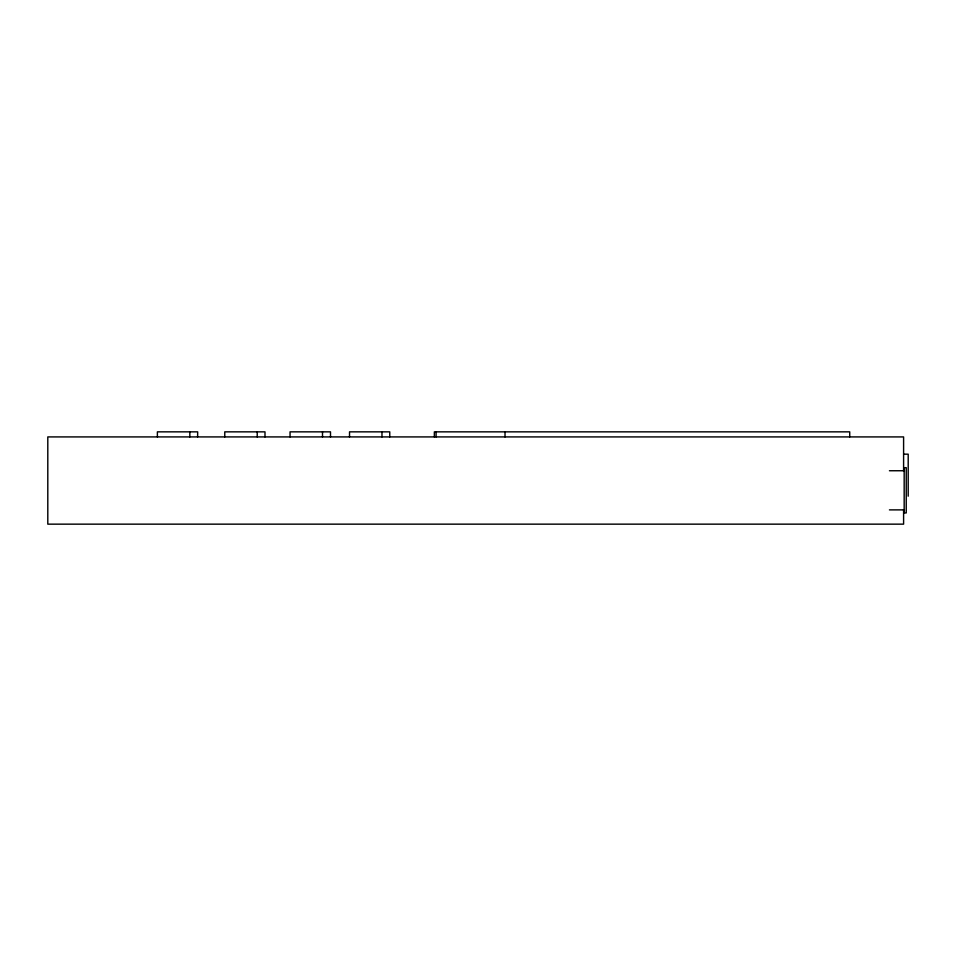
<?xml version="1.0" encoding="UTF-8"?>
<svg xmlns="http://www.w3.org/2000/svg" width="956" height="956" viewBox="0 0 956 956"><rect width="100%" height="100%" fill="white"/><g stroke="black" fill="none" stroke-linecap="round" stroke-linejoin="round"><path stroke-width="1.43" d="M903.599 454.172L908.2 454.172L908.2 496.188M889.438 470.746L904.173 470.746M889.438 509.883L904.173 509.883L904.173 467.687L906.24 467.687L906.24 509.883M906.24 510.671L906.24 512.942L904.173 512.942L904.173 510.671M903.599 471.165L903.599 436.916L47.8 436.916L47.8 524.151L903.599 524.151L903.599 509.608M849.729 436.916L849.729 431.849L434.347 431.849L434.347 436.916M505.019 431.849L505.019 436.916M436.091 431.849L436.091 436.916M389.761 436.916L389.761 431.849L349.526 431.849L349.526 436.916M381.982 431.849L381.982 436.916M330.501 436.916L330.501 431.849L290.05 431.849L290.05 436.916M322.507 431.849L322.507 436.916M264.991 436.916L264.991 431.849L224.768 431.849L224.768 436.916M257.224 431.849L257.224 436.916M197.617 436.916L197.677 431.849L157.381 431.849L157.381 436.916M189.838 431.849L189.838 436.916"/></g></svg>
